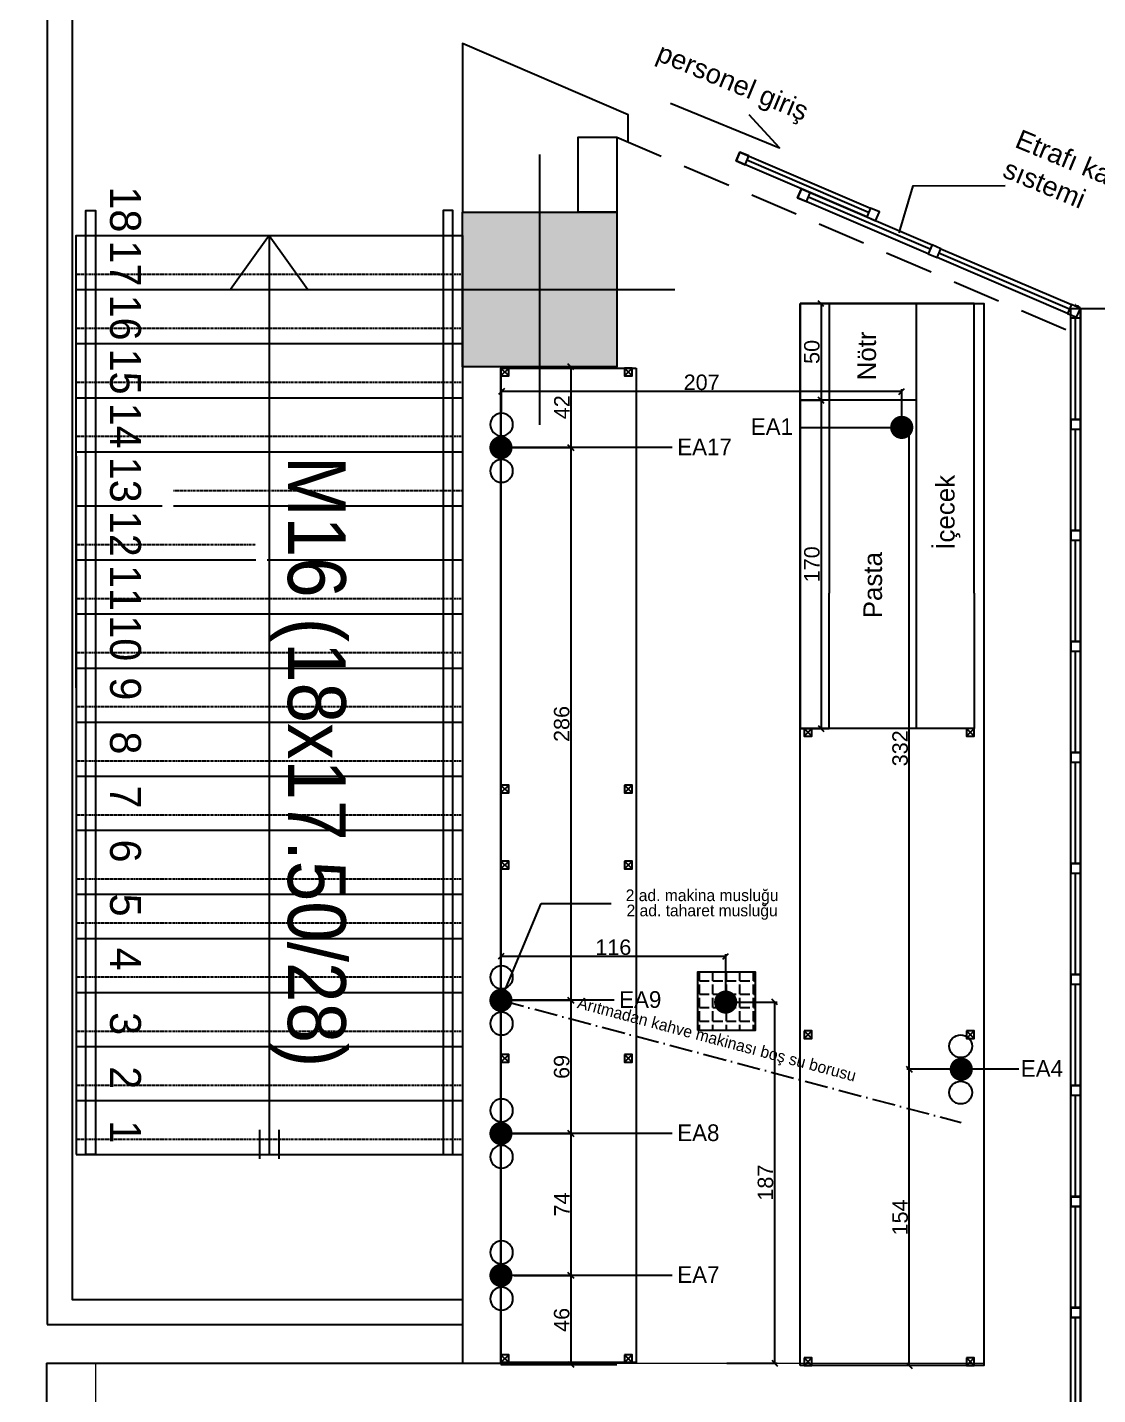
# Model space of a CAD drawing. Header units: millimetres. Extents: x 3465 to 16925, y -924 to 1134.
# Drawn here: x 15334 to 15888, y -269 to 439 of the extents above; entities that cross this region are included whole.
import ezdxf
from ezdxf.enums import TextEntityAlignment as Align

# ---------------------------------------------------------------- set-up
doc = ezdxf.new("R2010")
doc.units = ezdxf.units.MM
for name, pattern in [('14.022_CEKIRDEKLER_SAFTLAR_+51.00$0$ACAD_ISO10W100', [18, 12, -3, 0, -3]), ('14.022_CEKIRDEKLER_SAFTLAR_+51.00$0$DASHED', [0.75, 0.5, -0.25]), ('14.022_CEKIRDEKLER_SAFTLAR_+51.00$0$DOT', [6.35, 0, -6.35]), ('14.022_PLAN_+51.00$0$DUZ', [0]), ('14.022_TASIYICI_+51.00$0$DUZ', [0]), ('DASHDOT', [25.4, 12.7, -6.35, 0, -6.35]), ('HIDDEN', [0.38, 0.25, -0.13])]:
    doc.linetypes.add(name, pattern=pattern)
for name, color, linetype in [('14.022_CEKIRDEKLER_SAFTLAR_+51.00$0$YPM_MRD', 224, 'Continuous'), ('14.022_CEKIRDEKLER_SAFTLAR_+51.00$0$YPM_MRD_GRNMYN', 232, '14.022_CEKIRDEKLER_SAFTLAR_+51.00$0$DASHED'), ('14.022_CEKIRDEKLER_SAFTLAR_+51.00$0$YPM_MRD_IZD', 251, 'Continuous'), ('14.022_CEKIRDEKLER_SAFTLAR_+51.00$0$YPM_MRD_KR', 22, 'Continuous'), ('14.022_CEKIRDEKLER_SAFTLAR_+51.00$0$YPM_MRD_SMB', 41, 'Continuous'), ('14.022_CEKIRDEKLER_SAFTLAR_+51.00$0$YPM_NTS_POZ_MRD', 41, 'Continuous'), ('14.022_CEKIRDEKLER_SAFTLAR_+51.00$0$YPM_NTS_POZ_MRD_200', 41, 'Continuous'), ('14.022_PLAN_+51.00$0$YPM_DGR_CM', 131, 'Continuous'), ('14.022_PLAN_+51.00$0$YPM_DVK_BAP', 33, 'Continuous'), ('14.022_PLAN_+51.00$0$YPM_DVR_GB 20cm', 56, 'Continuous'), ('14.022_PLAN_+51.00$0$YPM_GRN_1', 103, 'Continuous'), ('14.022_PLAN_+51.00$0$YPM_MRD', 224, 'Continuous'), ('14.022_TASIYICI_+51.00$0$YPM_STR_BA', 3, '14.022_TASIYICI_+51.00$0$DUZ'), ('14.022_TASIYICI_+51.00$0$YPM_STR_BAT', 252, 'Continuous'), ('A_LPG_PLAN', 7, 'Continuous'), ('Kıtc-002 Çizgi', 7, 'Continuous'), ('Kıtc-006 Yazı 001', 1, 'Continuous'), ('Kıtc-040 Detay', 7, 'Continuous'), ('S2000-002 Çizgi', 7, 'Continuous'), ('S2000-019 Su Tes İşaretler', 5, 'Continuous'), ('SIH', 4, 'Continuous'), ('SU', 152, 'Continuous'), ('wall', 255, 'Continuous')]:
    doc.layers.add(name, color=color, linetype=linetype)
doc.layers.add('14.022_TASIYICI_+51.00$0$YPM_STR_CROSS', color=252, linetype='Continuous', plot=False)
doc.layers.add('ARK_AHŞAP', color=45, linetype='Continuous', lineweight=15)
doc.layers.add('tefriş', color=45, linetype='Continuous', lineweight=18)
doc.styles.add('14.022_CEKIRDEKLER_SAFTLAR_+51.00$0$14.022_ÇEKİRDEKLER_ŞAFTLAR$0$YPM KAPI POZ 1-50', font='GOTHIC.TTF', dxfattribs={"height": 13})
doc.styles.add('14.022_CEKIRDEKLER_SAFTLAR_+51.00$0$OLCU IC', font='swissl.ttf', dxfattribs={"width": 0.8})
doc.styles.get("Standard").update_dxf_attribs({"font": 'arial.ttf'})
doc.styles.add('TAKSİM', font='GOTHIC.TTF', dxfattribs={"height": 20})
doc.dimstyles.new('OLCU50', dxfattribs={"dimtxt": 8, "dimasz": 3, "dimexe": 1.25, "dimexo": 0.625, "dimtad": 1, "dimdec": 0, "dimtxsty": 'Standard', "dimblk": 'OBLIQUE', "dimcen": 2.5, "dimclrd": 256, "dimclre": 251, "dimclrt": 25, "dimadec": 0, "dimazin": 0, "dimtfac": 1, "dimtdec": 0, "dimtmove": 0, "dimatfit": 3, "dimldrblk": 'OBLIQUE', "dimfxl": 1, "dimarcsym": 0})

# ---------------------------------------------------------------- blocks, each defined once
blk = doc.blocks.new('A$C7E7D3E18')
at = {"layer": 'SIH', "linetype": 'Continuous', "const_width": 6}
blk.add_lwpolyline([(3, 6, 1), (9, 6, 1)], format="xyb", close=True, dxfattribs=at)
blk = doc.blocks.new('A$C6E87713E')
at = {"layer": 'S2000-019 Su Tes İşaretler'}
for centre in [(5.89, 6.3), (29.89, 6.3)]:
    blk.add_circle(centre, 5.89, dxfattribs=at)
blk.add_blockref('A$C7E7D3E18', (11.95, 0))
blk = doc.blocks.new('14.022_TASIYICI_+51.00$0$AWG-kolon-80x80')
at = {"layer": '14.022_TASIYICI_+51.00$0$YPM_STR_BAT'}
blk.add_hatch(color=256, dxfattribs=at).paths.add_polyline_path([(-40, 40), (40, 40), (40, -40), (-40, -40)])
at = {"layer": '14.022_TASIYICI_+51.00$0$YPM_STR_BA'}
blk.add_lwpolyline([(-40, 40), (40, 40), (40, -40), (-40, -40)], close=True, dxfattribs=at)
at = {"layer": '14.022_TASIYICI_+51.00$0$YPM_STR_CROSS'}
for points in [[(0, 70), (0, -70)], [(-70, 0), (70, 0)]]:
    blk.add_lwpolyline(points, dxfattribs=at)
blk = doc.blocks.new('14.022_CEKIRDEKLER_SAFTLAR_+51.00$0$M16_51.00 KOTU')
at = {"layer": '14.022_CEKIRDEKLER_SAFTLAR_+51.00$0$YPM_MRD'}
for p, q in [((-275, 669.7), (-275, 308)), ((-275, 308), (-75, 308))]:
    blk.add_line(p, q, dxfattribs=at)
for points in [[(-275, 549.7), (-275, 784), (-75, 784), (-75, 431.34)], [(-75, 784), (-75, 308)], [(-275, 756), (-75, 756)], [(-275, 728), (-75, 728)], [(-275, 700), (-75, 700)], [(-275, 672), (-75, 672)], [(-275, 644), (-230.49, 644)], [(-224.49, 644), (-75, 644)], [(-275, 616), (-181.99, 616)], [(-175.99, 616), (-75, 616)], [(-275, 588), (-75, 588)], [(-275, 560), (-75, 560)], [(-275, 532), (-75, 532)], [(-275, 504), (-75, 504)], [(-275, 476), (-75, 476)], [(-275, 442.81), (-75, 442.81)], [(-275, 420), (-75, 420)], [(-275, 392), (-75, 392)], [(-275, 364), (-75, 364)], [(-275, 336), (-75, 336)]]:
    blk.add_lwpolyline(points, dxfattribs=at)
at = {"layer": '14.022_CEKIRDEKLER_SAFTLAR_+51.00$0$YPM_MRD_GRNMYN'}
blk.add_line((-275, 316), (-75, 316), dxfattribs=at)
for points in [[(-275, 764), (-75, 764)], [(-275, 736), (-75, 736)], [(-275, 708), (-75, 708)], [(-275, 680), (-75, 680)], [(-224.49, 652), (-75, 652)], [(-275, 624), (-181.99, 624)], [(-275, 596), (-75, 596)], [(-275, 568), (-75, 568)], [(-275, 540), (-75, 540)], [(-275, 512), (-75, 512)], [(-275, 484), (-75, 484)], [(-275, 450.81), (-75, 450.81)], [(-275, 428), (-75, 428)], [(-275, 400), (-75, 400)], [(-275, 372), (-75, 372)], [(-275, 344), (-75, 344)]]:
    blk.add_lwpolyline(points, dxfattribs=at)
at = {"layer": '14.022_CEKIRDEKLER_SAFTLAR_+51.00$0$YPM_MRD_IZD', "linetype": '14.022_CEKIRDEKLER_SAFTLAR_+51.00$0$DOT', "ltscale": 0.05}
for points in [[(-275, 784), (-75, 784)], [(-80, 442.89), (-80, 557.11)]]:
    blk.add_lwpolyline(points, dxfattribs=at)
at = {"layer": '14.022_CEKIRDEKLER_SAFTLAR_+51.00$0$YPM_MRD_KR'}
for points in [[(-270, 552.58), (-270, 797), (-265, 797), (-265, 549.7)], [(-80, 557.11), (-80, 797), (-85, 797), (-85, 445.77)], [(-265, 663.92), (-265, 308), (-270, 308), (-270, 666.81)], [(-85, 560), (-85, 308), (-80, 308), (-80, 557.11)]]:
    blk.add_lwpolyline(points, dxfattribs=at)
at = {"layer": '14.022_CEKIRDEKLER_SAFTLAR_+51.00$0$YPM_MRD_SMB'}
for p, q in [((-179.87, 305.86, 0), (-179.87, 320.86, 0)), ((-169.87, 305.86, 0), (-169.87, 320.86, 0))]:
    blk.add_line(p, q, dxfattribs=at)
at = {"layer": '14.022_CEKIRDEKLER_SAFTLAR_+51.00$0$YPM_NTS_POZ_MRD'}
for points in [[(-175, 784), (-195, 756)], [(-175, 784), (-175, 497.74)], [(-175, 784), (-155, 756)], [(-175, 611.96), (-175, 308)]]:
    blk.add_lwpolyline(points, dxfattribs=at)
at = {"layer": '14.022_CEKIRDEKLER_SAFTLAR_+51.00$0$YPM_NTS_POZ_MRD_200', "style": '14.022_CEKIRDEKLER_SAFTLAR_+51.00$0$14.022_ÇEKİRDEKLER_ŞAFTLAR$0$YPM KAPI POZ 1-50'}
for s, p in [('18', (-257.4, 809.39)), ('17', (-257.4, 781.39)), ('16', (-257.4, 753.39)), ('15', (-257.4, 725.39)), ('14', (-257.4, 697.39)), ('13', (-257.4, 669.39)), ('12', (-257.4, 641.39)), ('11', (-257.4, 613.39)), ('10', (-257.4, 587.33)), ('9', (-257.4, 555.16)), ('8', (-257.4, 527.16)), ('7', (-257.4, 499.16)), ('6', (-257.4, 471.16)), ('5', (-257.4, 443.16)), ('4', (-257.4, 415.16)), ('3', (-257.4, 381.77)), ('2', (-257.4, 353.77)), ('1', (-257.4, 325.77))]:
    blk.add_text(s, height=16, rotation=270, dxfattribs=at).set_placement(p)
at = {"layer": '14.022_CEKIRDEKLER_SAFTLAR_+51.00$0$YPM_NTS_POZ_MRD_200', "style": '14.022_CEKIRDEKLER_SAFTLAR_+51.00$0$OLCU IC', "width": 0.9}
blk.add_text('M16 (18x17.50/28)', height=30, rotation=270, dxfattribs=at).set_placement((-165.33, 353.25), align=Align.RIGHT)
blk = doc.blocks.new('A$C14D17327')
at = {"layer": 'Kıtc-002 Çizgi', "color": 1, "elevation": 0}
blk.add_lwpolyline([(0, 4), (4, 4), (4, 0), (0, 0)], close=True, dxfattribs=at)
for points in [[(0, 4), (4, 0)], [(0, 0), (4, 4)]]:
    blk.add_lwpolyline(points, dxfattribs=at)
blk = doc.blocks.new('_Oblique')
at = {"color": 0, "linetype": 'ByBlock', "lineweight": -2}
blk.add_line((-0.5, -0.5), (0.5, 0.5), dxfattribs=at)
blk = doc.blocks.new('*D53')
at = {"color": 251, "lineweight": -2, "transparency": 16777216}
for p, q in [((15579.73, 263.62), (15616.53, 263.62)), ((15579.73, 221.75), (15616.53, 221.75))]:
    blk.add_line(p, q, dxfattribs=at)
at = {"lineweight": -2, "transparency": 16777216}
blk.add_line((15615.28, 263.62), (15615.28, 221.75), dxfattribs=at)
at = {"layer": 'Defpoints', "color": 0, "transparency": 16777216}
for p in [(15579.1, 263.62), (15579.1, 221.75), (15615.28, 221.75)]:
    blk.add_point(p, dxfattribs=at)
at = {"lineweight": -2, "transparency": 16777216, "xscale": 3, "yscale": 3, "zscale": 3}
for p, rotation in [((15615.28, 263.62), 90), ((15615.28, 221.75), 270)]:
    blk.add_blockref('_Oblique', p, dxfattribs=dict(at, rotation=rotation))
at = {"color": 25, "transparency": 16777216, "insert": (15610.64, 242.68), "char_height": 8, "attachment_point": 5, "rotation": 90}
blk.add_mtext('42', dxfattribs=at)
blk = doc.blocks.new('*D54')
at = {"color": 251, "lineweight": -2, "transparency": 16777216}
for p, q in [((15579.73, 221.75), (15616.53, 221.75)), ((15579.73, -64.47), (15616.53, -64.47))]:
    blk.add_line(p, q, dxfattribs=at)
at = {"lineweight": -2, "transparency": 16777216}
blk.add_line((15615.28, 221.75), (15615.28, -64.47), dxfattribs=at)
at = {"layer": 'Defpoints', "color": 0, "transparency": 16777216}
for p in [(15579.1, 221.75), (15579.1, -64.47), (15615.28, -64.47)]:
    blk.add_point(p, dxfattribs=at)
at = {"lineweight": -2, "transparency": 16777216, "xscale": 3, "yscale": 3, "zscale": 3}
for p, rotation in [((15615.28, 221.75), 90), ((15615.28, -64.47), 270)]:
    blk.add_blockref('_Oblique', p, dxfattribs=dict(at, rotation=rotation))
at = {"color": 25, "transparency": 16777216, "insert": (15610.57, 78.64), "char_height": 8, "attachment_point": 5, "rotation": 90}
blk.add_mtext('286', dxfattribs=at)
blk = doc.blocks.new('*D55')
at = {"color": 251, "lineweight": -2, "transparency": 16777216}
for p, q in [((15579.73, -64.47), (15616.53, -64.47)), ((15579.73, -133.44), (15616.53, -133.44))]:
    blk.add_line(p, q, dxfattribs=at)
at = {"lineweight": -2, "transparency": 16777216}
blk.add_line((15615.28, -64.47), (15615.28, -133.44), dxfattribs=at)
at = {"layer": 'Defpoints', "color": 0, "transparency": 16777216}
for p in [(15579.1, -64.47), (15579.1, -133.44), (15615.28, -133.44)]:
    blk.add_point(p, dxfattribs=at)
at = {"lineweight": -2, "transparency": 16777216, "xscale": 3, "yscale": 3, "zscale": 3}
for p, rotation in [((15615.28, -64.47), 90), ((15615.28, -133.44), 270)]:
    blk.add_blockref('_Oblique', p, dxfattribs=dict(at, rotation=rotation))
at = {"color": 25, "transparency": 16777216, "insert": (15610.57, -98.96), "char_height": 8, "attachment_point": 5, "rotation": 90}
blk.add_mtext('69', dxfattribs=at)
blk = doc.blocks.new('*D56')
at = {"color": 251, "lineweight": -2, "transparency": 16777216}
for p, q in [((15579.73, -133.44), (15616.53, -133.44)), ((15585.92, -206.94), (15616.53, -206.94))]:
    blk.add_line(p, q, dxfattribs=at)
at = {"lineweight": -2, "transparency": 16777216}
blk.add_line((15615.28, -133.44), (15615.28, -206.94), dxfattribs=at)
at = {"layer": 'Defpoints', "color": 0, "transparency": 16777216}
for p in [(15579.1, -133.44), (15585.3, -206.94), (15615.28, -206.94)]:
    blk.add_point(p, dxfattribs=at)
at = {"lineweight": -2, "transparency": 16777216, "xscale": 3, "yscale": 3, "zscale": 3}
for p, rotation in [((15615.28, -133.44), 90), ((15615.28, -206.94), 270)]:
    blk.add_blockref('_Oblique', p, dxfattribs=dict(at, rotation=rotation))
at = {"color": 25, "transparency": 16777216, "insert": (15610.65, -170.19), "char_height": 8, "attachment_point": 5, "rotation": 90}
blk.add_mtext('74', dxfattribs=at)
blk = doc.blocks.new('*D57')
at = {"color": 251, "lineweight": -2, "transparency": 16777216}
for p, q in [((15585.92, -206.94), (15616.53, -206.94)), ((15579.73, -253.01), (15616.53, -253.01))]:
    blk.add_line(p, q, dxfattribs=at)
at = {"lineweight": -2, "transparency": 16777216}
blk.add_line((15615.28, -206.94), (15615.28, -253.01), dxfattribs=at)
at = {"layer": 'Defpoints', "color": 0, "transparency": 16777216}
for p in [(15585.3, -206.94), (15579.1, -253.01), (15615.28, -253.01)]:
    blk.add_point(p, dxfattribs=at)
at = {"lineweight": -2, "transparency": 16777216, "xscale": 3, "yscale": 3, "zscale": 3}
for p, rotation in [((15615.28, -206.94), 90), ((15615.28, -253.01), 270)]:
    blk.add_blockref('_Oblique', p, dxfattribs=dict(at, rotation=rotation))
at = {"color": 25, "transparency": 16777216, "insert": (15610.57, -229.97), "char_height": 8, "attachment_point": 5, "rotation": 90}
blk.add_mtext('46', dxfattribs=at)
blk = doc.blocks.new('*D58')
at = {"color": 251, "lineweight": -2, "transparency": 16777216}
for p, q in [((15816.83, -100.18), (15789.28, -100.18)), ((15828.48, -253.68), (15789.28, -253.68))]:
    blk.add_line(p, q, dxfattribs=at)
at = {"lineweight": -2, "transparency": 16777216}
blk.add_line((15790.53, -253.68), (15790.53, -100.18), dxfattribs=at)
at = {"layer": 'Defpoints', "color": 0, "transparency": 16777216}
for p in [(15790.53, -100.18), (15817.45, -100.18), (15829.1, -253.68)]:
    blk.add_point(p, dxfattribs=at)
at = {"lineweight": -2, "transparency": 16777216, "xscale": 3, "yscale": 3, "zscale": 3}
for p, rotation in [((15790.53, -100.18), 90), ((15790.53, -253.68), 270)]:
    blk.add_blockref('_Oblique', p, dxfattribs=dict(at, rotation=rotation))
at = {"color": 25, "transparency": 16777216, "insert": (15785.82, -176.93), "char_height": 8, "attachment_point": 5, "rotation": 90}
blk.add_mtext('154', dxfattribs=at)
blk = doc.blocks.new('*D59')
at = {"color": 251, "lineweight": -2, "transparency": 16777216}
for p, q in [((15787.24, 232.24), (15791.78, 232.24)), ((15816.83, -100.18), (15789.28, -100.18))]:
    blk.add_line(p, q, dxfattribs=at)
at = {"lineweight": -2, "transparency": 16777216}
blk.add_line((15790.53, -100.18), (15790.53, 232.24), dxfattribs=at)
at = {"layer": 'Defpoints', "color": 0, "transparency": 16777216}
for p in [(15786.62, 232.24), (15790.53, 232.24), (15817.45, -100.18)]:
    blk.add_point(p, dxfattribs=at)
at = {"lineweight": -2, "transparency": 16777216, "xscale": 3, "yscale": 3, "zscale": 3}
for p, rotation in [((15790.53, 232.24), 90), ((15790.53, -100.18), 270)]:
    blk.add_blockref('_Oblique', p, dxfattribs=dict(at, rotation=rotation))
at = {"color": 25, "transparency": 16777216, "insert": (15785.81, 66.03), "char_height": 8, "attachment_point": 5, "rotation": 90}
blk.add_mtext('332', dxfattribs=at)
blk = doc.blocks.new('*D60')
at = {"color": 251, "lineweight": -2, "transparency": 16777216}
for p, q in [((15579.41, 240.21), (15579.41, 252.07)), ((15786.62, 235.86), (15786.62, 252.07))]:
    blk.add_line(p, q, dxfattribs=at)
at = {"lineweight": -2, "transparency": 16777216}
blk.add_line((15786.62, 250.82), (15579.41, 250.82), dxfattribs=at)
at = {"layer": 'Defpoints', "color": 0, "transparency": 16777216}
for p in [(15579.41, 250.82), (15579.41, 239.58), (15786.62, 235.24)]:
    blk.add_point(p, dxfattribs=at)
at = {"lineweight": -2, "transparency": 16777216, "xscale": 3, "yscale": 3, "zscale": 3, "rotation": 180}
blk.add_blockref('_Oblique', (15579.41, 250.82), dxfattribs=at)
at = {"lineweight": -2, "transparency": 16777216, "xscale": 3, "yscale": 3, "zscale": 3}
blk.add_blockref('_Oblique', (15786.62, 250.82), dxfattribs=at)
at = {"color": 25, "transparency": 16777216, "insert": (15683.01, 255.53), "char_height": 8, "attachment_point": 5}
blk.add_mtext('207', dxfattribs=at)
blk = doc.blocks.new('*D61')
at = {"color": 251, "lineweight": -2, "transparency": 16777216}
for p, q in [((15579.1, -63.85), (15579.1, -40.49)), ((15695.46, -64.77), (15695.46, -40.49))]:
    blk.add_line(p, q, dxfattribs=at)
at = {"lineweight": -2, "transparency": 16777216}
blk.add_line((15695.46, -41.74), (15579.1, -41.74), dxfattribs=at)
at = {"layer": 'Defpoints', "color": 0, "transparency": 16777216}
for p in [(15579.1, -41.74), (15579.1, -64.47), (15695.46, -65.4)]:
    blk.add_point(p, dxfattribs=at)
at = {"lineweight": -2, "transparency": 16777216, "xscale": 3, "yscale": 3, "zscale": 3, "rotation": 180}
blk.add_blockref('_Oblique', (15579.1, -41.74), dxfattribs=at)
at = {"lineweight": -2, "transparency": 16777216, "xscale": 3, "yscale": 3, "zscale": 3}
blk.add_blockref('_Oblique', (15695.46, -41.74), dxfattribs=at)
at = {"color": 25, "transparency": 16777216, "insert": (15637.28, -37.03), "char_height": 8, "attachment_point": 5}
blk.add_mtext('116', dxfattribs=at)
blk = doc.blocks.new('*D62')
at = {"color": 251, "lineweight": -2, "transparency": 16777216}
for p, q in [((15696.09, -65.4), (15722.05, -65.4)), ((15696.09, -252.36), (15722.05, -252.36))]:
    blk.add_line(p, q, dxfattribs=at)
at = {"lineweight": -2, "transparency": 16777216}
blk.add_line((15720.8, -65.4), (15720.8, -252.36), dxfattribs=at)
at = {"layer": 'Defpoints', "color": 0, "transparency": 16777216}
for p in [(15695.46, -65.4), (15695.46, -252.36), (15720.8, -252.36)]:
    blk.add_point(p, dxfattribs=at)
at = {"lineweight": -2, "transparency": 16777216, "xscale": 3, "yscale": 3, "zscale": 3}
for p, rotation in [((15720.8, -65.4), 90), ((15720.8, -252.36), 270)]:
    blk.add_blockref('_Oblique', p, dxfattribs=dict(at, rotation=rotation))
at = {"color": 25, "transparency": 16777216, "insert": (15716.09, -158.88), "char_height": 8, "attachment_point": 5, "rotation": 90}
blk.add_mtext('187', dxfattribs=at)
blk = doc.blocks.new('*D63')
at = {"color": 251, "lineweight": -2, "transparency": 16777216}
for p, q in [((15734.73, 296.32), (15746.07, 296.32)), ((15734.73, 246.32), (15746.07, 246.32))]:
    blk.add_line(p, q, dxfattribs=at)
at = {"lineweight": -2, "transparency": 16777216}
blk.add_line((15744.82, 296.32), (15744.82, 246.32), dxfattribs=at)
at = {"layer": 'Defpoints', "color": 0, "transparency": 16777216}
for p in [(15734.1, 296.32), (15734.1, 246.32), (15744.82, 246.32)]:
    blk.add_point(p, dxfattribs=at)
at = {"lineweight": -2, "transparency": 16777216, "xscale": 3, "yscale": 3, "zscale": 3}
for p, rotation in [((15744.82, 296.32), 90), ((15744.82, 246.32), 270)]:
    blk.add_blockref('_Oblique', p, dxfattribs=dict(at, rotation=rotation))
at = {"color": 25, "transparency": 16777216, "insert": (15740.11, 271.32), "char_height": 8, "attachment_point": 5, "rotation": 90}
blk.add_mtext('50', dxfattribs=at)
blk = doc.blocks.new('*D64')
at = {"color": 251, "lineweight": -2, "transparency": 16777216}
for p, q in [((15734.73, 246.32), (15746.07, 246.32)), ((15734.73, 76.32), (15746.07, 76.32))]:
    blk.add_line(p, q, dxfattribs=at)
at = {"lineweight": -2, "transparency": 16777216}
blk.add_line((15744.82, 246.32), (15744.82, 76.32), dxfattribs=at)
at = {"layer": 'Defpoints', "color": 0, "transparency": 16777216}
for p in [(15734.1, 246.32), (15734.1, 76.32), (15744.82, 76.32)]:
    blk.add_point(p, dxfattribs=at)
at = {"lineweight": -2, "transparency": 16777216, "xscale": 3, "yscale": 3, "zscale": 3}
for p, rotation in [((15744.82, 246.32), 90), ((15744.82, 76.32), 270)]:
    blk.add_blockref('_Oblique', p, dxfattribs=dict(at, rotation=rotation))
at = {"color": 25, "transparency": 16777216, "insert": (15740.11, 161.32), "char_height": 8, "attachment_point": 5, "rotation": 90}
blk.add_mtext('170', dxfattribs=at)

msp = doc.modelspace()

# ---------------------------------------------------------------- hatches: boundary and pattern name
h = msp.add_hatch()
h.set_pattern_fill('ANGLE', color=256)
h.set_pattern_definition([(0, (6936.655, -19.38), (0, 6.985), [5.08, -1.905]), (90, (6936.655, -19.38), (-6.985, 4e-16), [5.08, -1.905])])
h.paths.add_polyline_path([(15710.895, -49.961), (15680.895, -49.961), (15680.895, -79.961), (15710.895, -79.961)])

# ---------------------------------------------------------------- linework, layer by layer
for p, q in [((15794.101, 296.32), (15794.101, 76.32)), ((15876.814, 295.651), (15876.524, 295.729)), ((15877.558, 294.871), (15878.065, 294.365)), ((15878.312, 294.613), (15877.806, 295.119))]:
    msp.add_line(p, q)
msp.add_lwpolyline([(15785.292, 332.98), (15792.619, 357.353), (15840.176, 357.499)])
msp.add_lwpolyline([(15680.895, -79.961), (15710.895, -79.961), (15710.895, -49.961), (15680.895, -49.961)], close=True)
for centre, radius, start, end in [((15877.104, 295.574), 0.6, 165, 279.900368), ((15877.276, 294.589), 0.4, 45, 99.900368), ((15878.089, 295.402), 0.4, 170.099632, 225), ((15877.923, 294.224), 0.2, 270, 45), ((15878.454, 294.754), 0.2, 225, 0), ((15878.354, 294.324), 0.5, 270, 0)]:
    msp.add_arc(centre, radius, start, end)
at = {"layer": '14.022_PLAN_+51.00$0$YPM_DGR_CM'}
for p, q in [((15769.474, 343.527), (15706.455, 370.535)), ((15801.311, 324.442), (15738.293, 351.45)), ((15873.521, 293.495), (15805.907, 322.473)), ((15879.101, 288.824), (15874.101, 288.824)), ((15876.601, 236.324), (15876.601, 288.824)), ((15579.101, 262.968), (15579.101, -253.007)), ((15876.601, 178.824), (15876.601, 231.324)), ((15876.601, 121.324), (15876.601, 173.824)), ((15876.601, 63.824), (15876.601, 116.324)), ((15876.601, 6.324), (15876.601, 58.824)), ((15876.601, -51.176), (15876.601, 1.324)), ((15876.601, -108.676), (15876.601, -56.176)), ((15876.601, -166.176), (15876.601, -113.676)), ((15876.601, -223.676), (15876.601, -171.176)), ((15876.601, -281.176), (15876.601, -228.676)), ((15579.101, -253.007), (15639.101, -253.007))]:
    msp.add_line(p, q, dxfattribs=at)
for points in [[(15768.489, 341.229), (15700.875, 370.206), (15702.845, 374.802), (15770.458, 345.825)], [(15700.875, 370.206), (15705.471, 368.237), (15707.44, 372.832), (15702.845, 374.802)], [(15800.326, 322.144), (15732.712, 351.122), (15734.682, 355.718), (15802.296, 326.74)], [(15732.712, 351.122), (15737.308, 349.152), (15739.278, 353.748), (15734.682, 355.718)], [(15768.489, 341.229), (15773.085, 339.259), (15775.054, 343.855), (15770.458, 345.825)], [(15800.326, 322.144), (15804.922, 320.175), (15806.891, 324.771), (15802.296, 326.74)], [(15872.536, 291.198), (15804.922, 320.175), (15806.891, 324.771), (15874.505, 295.793)], [(15872.536, 291.198), (15877.131, 289.228), (15879.101, 293.824), (15874.505, 295.793)], [(15874.101, 236.324), (15874.101, 293.824), (15879.101, 293.824), (15879.101, 236.324)], [(15874.101, 178.824), (15874.101, 236.324), (15879.101, 236.324), (15879.101, 178.824)], [(15874.101, 236.324), (15874.101, 231.324), (15879.101, 231.324), (15879.101, 236.324)], [(15874.101, 121.324), (15874.101, 178.824), (15879.101, 178.824), (15879.101, 121.324)], [(15874.101, 178.824), (15874.101, 173.824), (15879.101, 173.824), (15879.101, 178.824)], [(15874.101, 63.824), (15874.101, 121.324), (15879.101, 121.324), (15879.101, 63.824)], [(15874.101, 121.324), (15874.101, 116.324), (15879.101, 116.324), (15879.101, 121.324)], [(15874.101, 6.324), (15874.101, 63.824), (15879.101, 63.824), (15879.101, 6.324)], [(15874.101, 63.824), (15874.101, 58.824), (15879.101, 58.824), (15879.101, 63.824)], [(15874.101, -51.176), (15874.101, 6.324), (15879.101, 6.324), (15879.101, -51.176)], [(15874.101, 6.324), (15874.101, 1.324), (15879.101, 1.324), (15879.101, 6.324)], [(15874.101, -108.676), (15874.101, -51.176), (15879.101, -51.176), (15879.101, -108.676)], [(15874.101, -51.176), (15874.101, -56.176), (15879.101, -56.176), (15879.101, -51.176)], [(15874.101, -108.529), (15874.101, -113.529), (15879.101, -113.529), (15879.101, -108.529)], [(15874.101, -166.176), (15874.101, -108.676), (15879.101, -108.676), (15879.101, -166.176)], [(15874.101, -108.676), (15874.101, -113.676), (15879.101, -113.676), (15879.101, -108.676)], [(15874.101, -166.029), (15874.101, -171.029), (15879.101, -171.029), (15879.101, -166.029)], [(15874.101, -223.676), (15874.101, -166.176), (15879.101, -166.176), (15879.101, -223.676)], [(15874.101, -166.176), (15874.101, -171.176), (15879.101, -171.176), (15879.101, -166.176)], [(15874.101, -223.529), (15874.101, -228.529), (15879.101, -228.529), (15879.101, -223.529)], [(15874.101, -281.176), (15874.101, -223.676), (15879.101, -223.676), (15879.101, -281.176)], [(15874.101, -223.676), (15874.101, -228.676), (15879.101, -228.676), (15879.101, -223.676)]]:
    msp.add_lwpolyline(points, close=True, dxfattribs=at)
at = {"layer": '14.022_PLAN_+51.00$0$YPM_DVK_BAP', "linetype": '14.022_PLAN_+51.00$0$DUZ'}
for points in [[(14855.545, 732.491), (15357.101, 517.538), (15357.101, -219.356), (15559.101, -219.356)], [(15644.979, 380.018), (15644.979, 394.162), (15559.101, 430.967), (15559.101, 343.618)]]:
    msp.add_lwpolyline(points, dxfattribs=at)
at = {"layer": '14.022_PLAN_+51.00$0$YPM_DVR_GB 20cm'}
for p, q in [((15344.101, 508.966), (15344.101, -232.356)), ((15579.101, 263.618), (15579.101, -252.356)), ((15579.101, 262.968), (15579.101, -253.007)), ((15559.101, 243.618), (15559.101, -252.356)), ((15344.101, -232.356), (15559.101, -232.356)), ((15343.789, -252.356), (15579.101, -252.356))]:
    msp.add_line(p, q, dxfattribs=at)
msp.add_lwpolyline([(15639.101, 343.618), (15619.101, 343.618), (15619.101, 382.537), (15639.101, 382.537)], close=True, dxfattribs=at)
msp.add_lwpolyline([(15343.789, -252.356), (15343.789, -481.382), (15639.101, -481.382)], dxfattribs=at)
at = {"layer": '14.022_PLAN_+51.00$0$YPM_GRN_1', "linetype": 'HIDDEN', "ltscale": 100}
msp.add_lwpolyline([(15639.101, 382.537), (15879.101, 279.68), (15879.101, -561.382), (15639.101, -561.382)], dxfattribs=at)
at = {"layer": '14.022_PLAN_+51.00$0$YPM_MRD'}
msp.add_lwpolyline([(15879.101, 293.824), (16144.101, 293.824), (16144.101, -561.382), (15879.101, -561.382)], close=True, dxfattribs=at)
at = {"layer": 'A_LPG_PLAN'}
msp.add_lwpolyline([(15666.919, 400.117), (15723.31, 377.082), (15707.637, 394.128)], dxfattribs=at)
at = {"layer": 'ARK_AHŞAP'}
msp.add_line((15579.101, -252.356), (15829.101, -252.356), dxfattribs=at)
msp.add_lwpolyline([(15343.789, -252.356), (15369.075, -252.356), (15369.075, -481.382), (15343.789, -481.382)], close=True, dxfattribs=at)
at = {"layer": 'S2000-002 Çizgi'}
msp.add_line((15794.101, 246.32), (15734.101, 246.32), dxfattribs=at)
at = {"layer": 'S2000-002 Çizgi', "color": 42}
for points in [[(15734.101, -253.68), (15734.101, 296.32)], [(15734.101, 296.32), (15829.101, 296.32), (15829.101, -253.68), (15734.101, -253.68)]]:
    msp.add_lwpolyline(points, dxfattribs=at)
at = {"layer": 'S2000-002 Çizgi'}
for points in [[(15824.101, 226.32), (15824.101, 296.32), (15734.101, 296.32)], [(15824.101, 226.32), (15824.101, 296.32), (15734.101, 296.32)], [(15734.101, 296.32), (15734.101, 146.32)], [(15824.101, 146.32), (15824.101, 296.32), (15734.101, 296.32)], [(15824.101, 146.32), (15824.101, 146.32), (15824.101, 296.32), (15734.101, 296.32)], [(15749.101, 296.32), (15749.101, 146.32)], [(15824.101, 146.32), (15824.101, 146.32), (15824.101, 76.32), (15734.101, 76.32), (15734.101, 146.32)], [(15734.101, 146.32), (15734.101, 146.32), (15734.101, 76.32), (15749.101, 76.32), (15749.101, 146.32)]]:
    msp.add_lwpolyline(points, dxfattribs=at)
at = {"layer": 'S2000-002 Çizgi', "color": 42}
msp.add_lwpolyline([(15649.101, 262.968), (15649.101, -252.032), (15579.101, -252.032), (15579.101, 262.968)], close=True, dxfattribs=at)
at = {"layer": 'SU'}
for p, q in [((15733.839, 232.238), (15786.617, 232.238)), ((15667.813, 221.749), (15579.101, 221.749)), ((15579.101, -64.47), (15599.849, -14.33)), ((15599.849, -14.33), (15636.221, -14.33)), ((15637.738, -64.47), (15579.101, -64.47)), ((15847.222, -100.18), (15817.453, -100.18)), ((15667.813, -133.441), (15579.101, -133.441)), ((15667.813, -206.943), (15579.101, -206.943))]:
    msp.add_line(p, q, dxfattribs=at)
at = {"layer": 'SU', "linetype": '14.022_CEKIRDEKLER_SAFTLAR_+51.00$0$ACAD_ISO10W100'}
msp.add_line((15579.101, -64.47), (15817.453, -127.811), dxfattribs=at)
at = {"layer": 'tefriş'}
msp.add_line((15649.101, -252.032), (15579.101, -252.032), dxfattribs=at)

# ---------------------------------------------------------------- block references
at = {"rotation": 90.00000000000001}
for p in [(15792.617, 226.238), (15701.461, -71.399)]:
    msp.add_blockref('A$C7E7D3E18', p, dxfattribs=at)
at = {"layer": '14.022_CEKIRDEKLER_SAFTLAR_+51.00$0$YPM_MRD'}
msp.add_blockref('14.022_CEKIRDEKLER_SAFTLAR_+51.00$0$M16_51.00 KOTU', (15634.101, -452.382), dxfattribs=at)
at = {"layer": '14.022_TASIYICI_+51.00$0$YPM_STR_BA', "linetype": 'ByBlock', "ltscale": 50}
msp.add_blockref('14.022_TASIYICI_+51.00$0$AWG-kolon-80x80', (15599.101, 303.618), dxfattribs=at)
msp.add_blockref('14.022_TASIYICI_+51.00$0$AWG-kolon-80x80', (15599.101, 303.618), dxfattribs=at)
at = {"layer": 'Kıtc-040 Detay', "xscale": -1, "rotation": 90}
for p in [(15583.101, 262.968, 0), (15647.101, 262.968, 0), (15740.101, 76.32, 0), (15824.101, 76.32, 0), (15583.101, 46.968, 0), (15647.101, 46.968, 0), (15583.101, 7.534, 0), (15647.101, 7.534, 0), (15740.101, -80.275, 0), (15824.101, -80.275, 0), (15583.101, -92.466, 0), (15647.101, -92.466, 0), (15583.101, -248.032, 0), (15647.101, -248.032, 0), (15740.101, -249.68, 0), (15824.101, -249.68, 0)]:
    msp.add_blockref('A$C14D17327', p, dxfattribs=at)
at = {"layer": 'wall', "color": 0, "linetype": 'DASHDOT', "xscale": -1, "rotation": 270}
for p in [(15573.101, 203.8), (15573.101, -82.42), (15573.101, -151.391), (15573.101, -224.893)]:
    msp.add_blockref('A$C6E87713E', p, dxfattribs=at)
at = {"layer": 'wall', "color": 0, "linetype": 'DASHDOT', "rotation": 90.00000000000001}
msp.add_blockref('A$C6E87713E', (15823.453, -118.13), dxfattribs=at)

# ---------------------------------------------------------------- texts
at = {"layer": 'A_LPG_PLAN', "char_height": 10, "attachment_point": 1, "rotation": 337.510184}
for s, insert in [('personel giriş', (15662.694, 431.753)), ('Etrafı katlanır cam sıstemi', (15848.396, 386.852))]:
    msp.add_mtext_dynamic_manual_height_columns(s, width=141.96713, gutter_width=3080.043, heights=[0], dxfattribs=dict(at, insert=insert))
at = {"layer": 'Kıtc-006 Yazı 001'}
for s, p in [('Nötr', (15773.301, 256.582)), ('İçecek', (15813.971, 168.869)), ('Pasta', (15776.41, 133.369))]:
    msp.add_text(s, height=9.6, rotation=90, dxfattribs=at).set_placement(p)
at = {"layer": 'SU', "style": 'TAKSİM'}
for s, p in [('EA1', (15708.463, 228.318)), ('EA17', (15670.388, 217.829)), ('EA9', (15640.313, -68.39)), ('EA4', (15848.313, -104.101)), ('EA8', (15670.388, -137.361)), ('EA7', (15670.388, -210.863))]:
    msp.add_text(s, height=8.64, dxfattribs=at).set_placement(p)
for s, p in [('2 ad. makina musluğu', (15683.259, -13.101)), ('2 ad. taharet musluğu', (15683.259, -20.966))]:
    msp.add_text(s, height=6.048, dxfattribs=at).set_placement(p, align=Align.CENTER)
msp.add_text('Arıtmadan kahve makinası boş su borusu', height=6.048, rotation=345.117816, dxfattribs=at).set_placement((15690.132, -87.48), align=Align.CENTER)

# ---------------------------------------------------------------- dimensions: what is measured, and where the dimension line sits
for base, p1, p2, picture, middle in [((15744.815, 246.32), (15734.101, 296.32), (15734.101, 246.32), '*D63', (15740.106, 271.32)), ((15615.279, 221.749), (15579.101, 263.618), (15579.101, 221.749), '*D53', (15610.638, 242.684)), ((15744.815, 76.32), (15734.101, 246.32), (15734.101, 76.32), '*D64', (15740.106, 161.32)), ((15720.799, -252.356), (15695.461, -65.399), (15695.461, -252.356), '*D62', (15716.089, -158.877)), ((15790.526458957, -100.180390994), (15829.101090185, -253.680390994), (15817.453199463, -100.180390994), '*D58', (15785.816875055, -176.930390994))]:
    dim = msp.add_linear_dim(base=base, p1=p1, p2=p2, angle=90, dimstyle='OLCU50')
    dim.commit()
    dim.dimension.update_dxf_attribs({"geometry": picture, "text_midpoint": middle})
for base, p1, p2, picture, middle in [((15579.406, 250.82), (15786.617, 235.238), (15579.406, 239.581), '*D60', (15683.011, 255.529)), ((15579.101, -41.742), (15695.461, -65.399), (15579.101, -64.47), '*D61', (15637.281, -37.032))]:
    dim = msp.add_linear_dim(base=base, p1=p1, p2=p2, dimstyle='OLCU50')
    dim.commit()
    dim.dimension.update_dxf_attribs({"geometry": picture, "text_midpoint": middle})
for base, p1, p2, picture, middle in [((15790.526, 232.238), (15817.453, -100.18), (15786.617, 232.238), '*D59', (15785.814, 66.029)), ((15615.279, -64.47), (15579.101, 221.749), (15579.101, -64.47), '*D54', (15610.57, 78.64)), ((15615.279, -133.441), (15579.101, -64.47), (15579.101, -133.441), '*D55', (15610.57, -98.956)), ((15615.279, -206.943), (15579.101, -133.441), (15585.299, -206.943), '*D56', (15610.654, -170.192)), ((15615.279, -253.007), (15585.299, -206.943), (15579.101, -253.007), '*D57', (15610.57, -229.975))]:
    dim = msp.add_linear_dim(base=base, p1=p1, p2=p2, angle=90, dimstyle='OLCU50', override={"dimtmove": 1})
    dim.commit()
    dim.dimension.update_dxf_attribs({"geometry": picture, "text_midpoint": middle})

doc.saveas('drawing.dxf')
